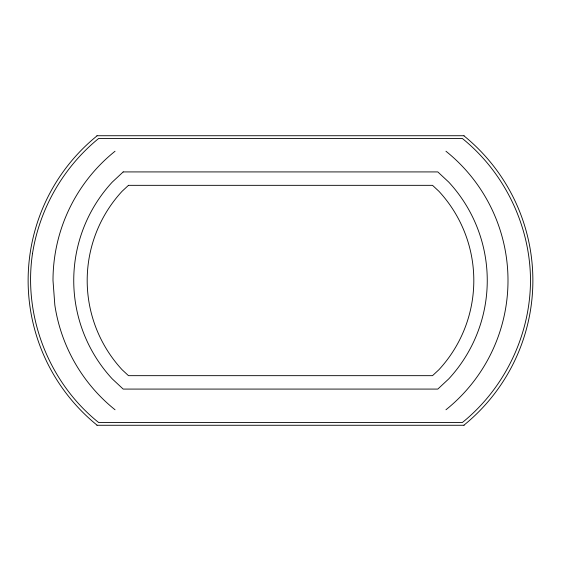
<?xml version="1.0" encoding="UTF-8"?>
<svg xmlns="http://www.w3.org/2000/svg" width="561" height="561" viewBox="0 0 561 561"><rect width="100%" height="100%" fill="white"/><g stroke="black" fill="none" stroke-linecap="round" stroke-linejoin="round"><path stroke-width="0.84" d="M96.899 135.727L464.101 135.727M96.899 425.273L464.101 425.273M445.953 151.239A165.67 165.67 0 0 1 445.953 409.761M97.018 425.126A186.259 186.259 0 0 1 97.018 135.874M463.982 135.874A186.259 186.259 0 0 1 463.982 425.126M115.047 409.761A165.67 165.67 0 0 1 54.838 305.121L53 280.5A165.67 165.67 0 0 1 115.047 151.239M32.524 253.446C23.001 316.432 48.94 382.742 98.68 422.545L462.32 422.545C504.739 388.31 530.32 335.008 530.503 280.5C530.32 225.992 504.739 172.69 462.32 138.455L98.68 138.455C63.477 167.094 39.586 208.615 32.524 253.446M123.189 171.918L112.221 182.15A144.927 144.927 0 0 0 112.221 378.85L123.189 389.082L437.811 389.082L448.779 378.85A144.927 144.927 0 0 0 448.779 182.15L437.811 171.918L123.189 171.918M128.476 185.333L122.095 191.28A131.477 131.477 0 0 0 122.095 369.72L128.476 375.667L432.524 375.667L438.905 369.72A131.477 131.477 0 0 0 438.905 191.28L432.524 185.333L128.476 185.333"/></g></svg>
